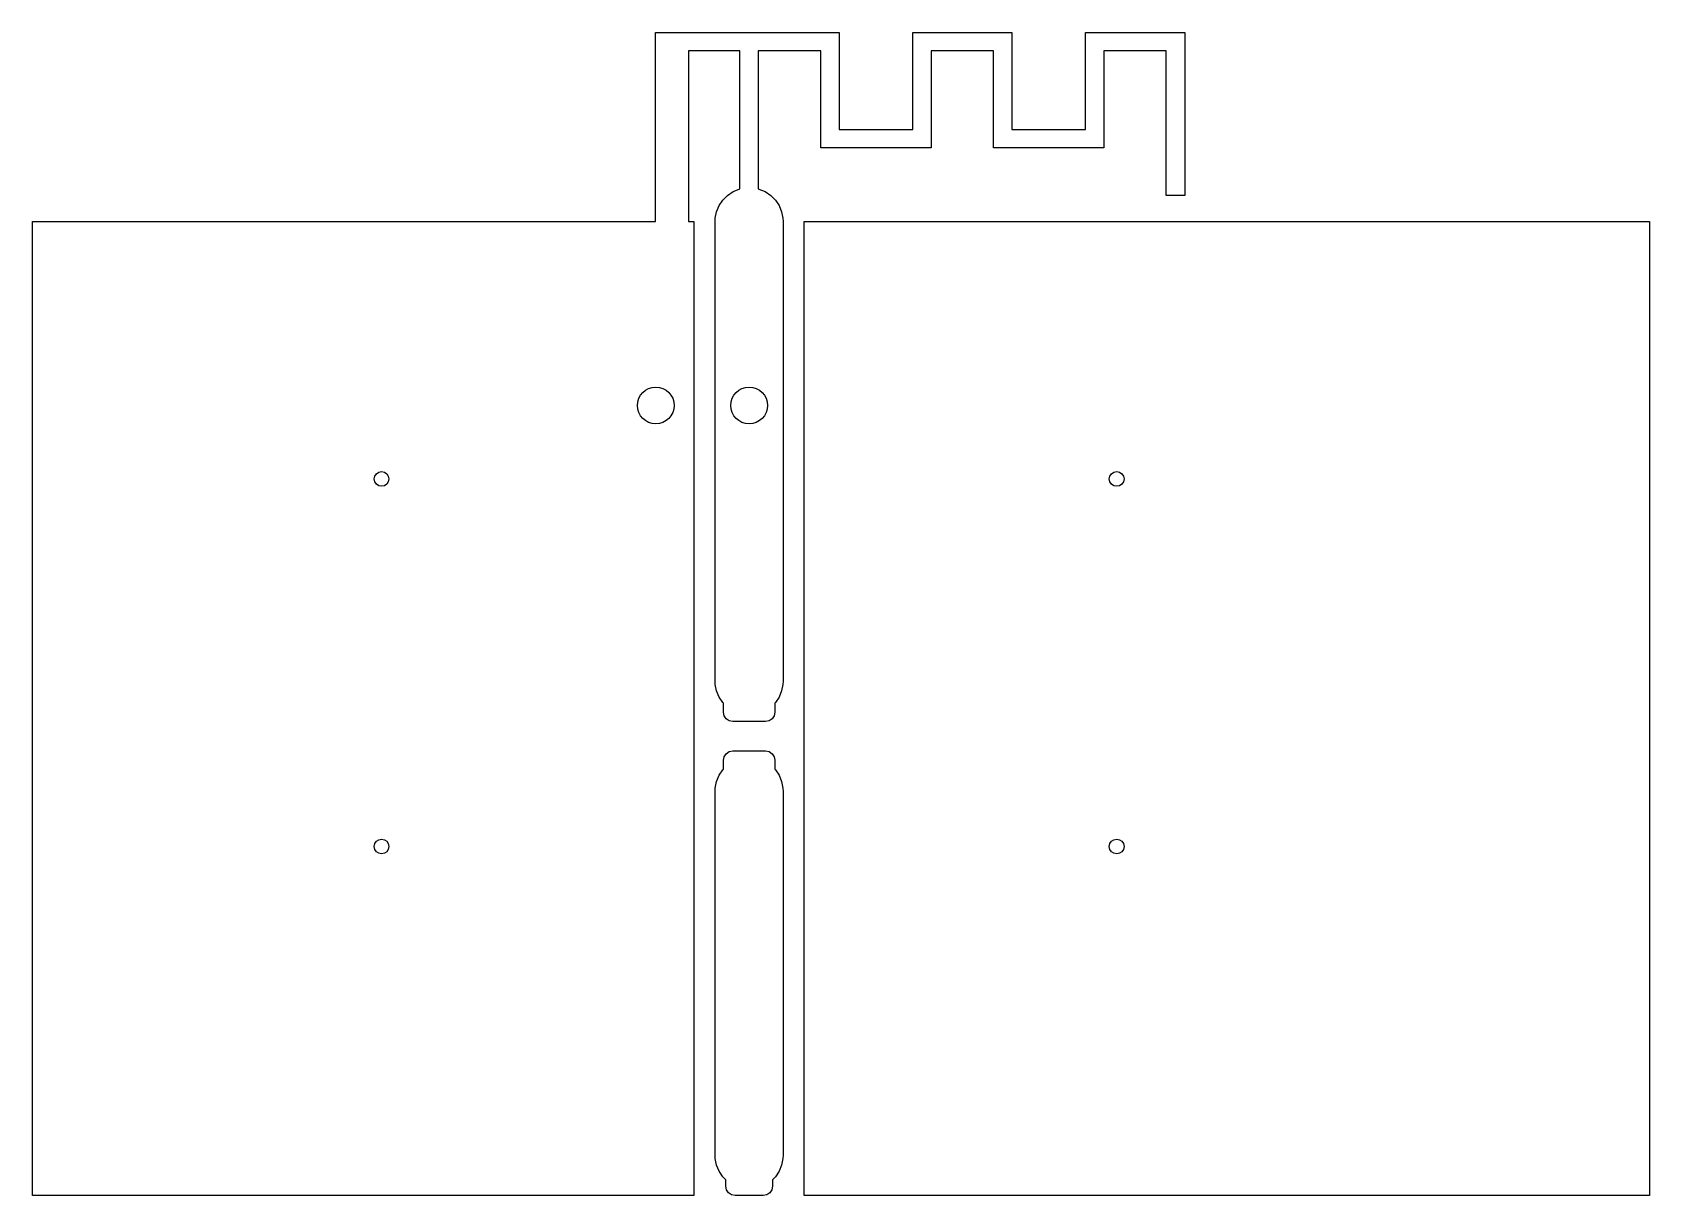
# Model space of a CAD drawing. Extents: x 10.5 to 54.5, y -44.5 to -12.8.
import ezdxf

# ---------------------------------------------------------------- set-up
doc = ezdxf.new("R2010")
doc.units = 0
doc.layers.add('BLACK', color=7, linetype='CONTINUOUS')

msp = doc.modelspace()

# ---------------------------------------------------------------- linework, layer by layer
at = {"layer": 'BLACK', "linetype": 'CONTINUOUS'}
for p, q in [((27.45, -18), (27.45, -12.85)), ((27.45, -12.85), (32.45, -12.85)), ((32.45, -12.85), (32.45, -15.49)), ((34.45, -15.49), (34.45, -12.85)), ((34.45, -12.85), (37.15, -12.85)), ((37.15, -12.85), (37.15, -15.49)), ((39.15, -15.49), (39.15, -12.85)), ((39.15, -12.85), (41.85, -12.85)), ((41.85, -12.85), (41.85, -17.29)), ((29.75, -13.35), (28.35, -13.35)), ((28.35, -13.35), (28.35, -18)), ((29.75, -17.111147), (29.75, -13.35)), ((31.95, -13.35), (30.25, -13.35)), ((30.25, -13.35), (30.25, -17.111147)), ((31.95, -15.99), (31.95, -13.35)), ((36.65, -13.35), (34.95, -13.35)), ((34.95, -13.35), (34.95, -15.99)), ((36.65, -15.99), (36.65, -13.35)), ((41.35, -13.35), (39.65, -13.35)), ((39.65, -13.35), (39.65, -15.99)), ((41.35, -17.29), (41.35, -13.35)), ((32.45, -15.49), (34.45, -15.49)), ((37.15, -15.49), (39.15, -15.49)), ((34.95, -15.99), (31.95, -15.99)), ((39.65, -15.99), (36.65, -15.99)), ((29.563958, -17.184223), (29.731487, -17.11483)), ((29.731487, -17.11483), (29.75, -17.111147)), ((30.25, -17.111147), (30.268513, -17.11483)), ((30.268513, -17.11483), (30.436042, -17.184223)), ((29.11483, -17.731487), (29.184223, -17.563958)), ((29.184223, -17.563958), (29.284965, -17.413186)), ((29.284965, -17.413186), (29.413186, -17.284965)), ((29.413186, -17.284965), (29.563958, -17.184223)), ((30.436042, -17.184223), (30.586814, -17.284965)), ((30.586814, -17.284965), (30.715035, -17.413186)), ((30.715035, -17.413186), (30.815777, -17.563958)), ((30.815777, -17.563958), (30.88517, -17.731487)), ((41.85, -17.29), (41.35, -17.29)), ((10.5, -44.5), (10.5, -18)), ((10.5, -18), (27.45, -18)), ((28.35, -18), (28.5, -18)), ((28.5, -18), (28.5, -44.5)), ((29.075, -18), (29.079454, -17.909334)), ((29.075, -23), (29.075, -18)), ((29.079454, -17.909334), (29.11483, -17.731487)), ((30.88517, -17.731487), (30.920546, -17.909334)), ((30.920546, -17.909334), (30.925, -18)), ((30.925, -18), (30.925, -23)), ((31.5, -44.5), (31.5, -18)), ((31.5, -18), (54.5, -18)), ((54.5, -18), (54.5, -44.5)), ((29.075, -30.5), (29.075, -23)), ((30.925, -23), (30.925, -30.5)), ((29.079454, -30.590666), (29.075, -30.5)), ((29.11483, -30.768513), (29.079454, -30.590666)), ((29.184223, -30.936042), (29.11483, -30.768513)), ((30.88517, -30.768513), (30.815777, -30.936042)), ((30.920546, -30.590666), (30.88517, -30.768513)), ((30.925, -30.5), (30.920546, -30.590666)), ((29.284965, -31.086814), (29.184223, -30.936042)), ((29.3, -31.101849), (29.284965, -31.086814)), ((29.3, -31.34375), (29.3, -31.101849)), ((30.715035, -31.086814), (30.7, -31.101849)), ((30.7, -31.101849), (30.7, -31.34375)), ((30.815777, -30.936042), (30.715035, -31.086814)), ((29.319506, -31.441813), (29.3, -31.34375)), ((29.375054, -31.524946), (29.319506, -31.441813)), ((29.458187, -31.580494), (29.375054, -31.524946)), ((29.55625, -31.6), (29.458187, -31.580494)), ((30.44375, -31.6), (29.55625, -31.6)), ((30.541813, -31.580494), (30.44375, -31.6)), ((30.624946, -31.524946), (30.541813, -31.580494)), ((30.680494, -31.441813), (30.624946, -31.524946)), ((30.7, -31.34375), (30.680494, -31.441813)), ((29.3, -32.65625), (29.319506, -32.558187)), ((29.319506, -32.558187), (29.375054, -32.475054)), ((29.375054, -32.475054), (29.458187, -32.419506)), ((29.458187, -32.419506), (29.55625, -32.4)), ((29.55625, -32.4), (30.44375, -32.4)), ((30.44375, -32.4), (30.541813, -32.419506)), ((30.541813, -32.419506), (30.624946, -32.475054)), ((30.624946, -32.475054), (30.680494, -32.558187)), ((30.680494, -32.558187), (30.7, -32.65625)), ((29.184223, -33.063958), (29.284965, -32.913186)), ((29.284965, -32.913186), (29.3, -32.898151)), ((29.3, -32.898151), (29.3, -32.65625)), ((30.7, -32.65625), (30.7, -32.898151)), ((30.7, -32.898151), (30.715035, -32.913186)), ((30.715035, -32.913186), (30.815777, -33.063958)), ((29.075, -33.5), (29.079454, -33.409334)), ((29.079454, -33.409334), (29.11483, -33.231487)), ((29.11483, -33.231487), (29.184223, -33.063958)), ((30.815777, -33.063958), (30.88517, -33.231487)), ((30.88517, -33.231487), (30.920546, -33.409334)), ((30.920546, -33.409334), (30.925, -33.5)), ((29.075, -43.4), (29.075, -33.5)), ((30.925, -33.5), (30.925, -43.4)), ((29.079454, -43.490666), (29.075, -43.4)), ((29.11483, -43.668513), (29.079454, -43.490666)), ((30.920546, -43.490666), (30.88517, -43.668513)), ((30.925, -43.4), (30.920546, -43.490666)), ((29.184223, -43.836042), (29.11483, -43.668513)), ((29.284965, -43.986814), (29.184223, -43.836042)), ((29.365, -44.066849), (29.284965, -43.986814)), ((30.715035, -43.986814), (30.635, -44.066849)), ((30.815777, -43.836042), (30.715035, -43.986814)), ((30.88517, -43.668513), (30.815777, -43.836042)), ((29.365, -44.246), (29.365, -44.066849)), ((29.384335, -44.343202), (29.365, -44.246)), ((29.439395, -44.425605), (29.384335, -44.343202)), ((29.521798, -44.480665), (29.439395, -44.425605)), ((30.560605, -44.425605), (30.478202, -44.480665)), ((30.615665, -44.343202), (30.560605, -44.425605)), ((30.635, -44.246), (30.615665, -44.343202)), ((30.635, -44.066849), (30.635, -44.246)), ((26.77, -44.5), (10.5, -44.5)), ((27.58, -44.5), (26.77, -44.5)), ((28.5, -44.5), (27.58, -44.5)), ((29.619, -44.5), (29.521798, -44.480665)), ((30.381, -44.5), (29.619, -44.5)), ((30.478202, -44.480665), (30.381, -44.5)), ((32.42, -44.5), (31.5, -44.5)), ((33.23, -44.5), (32.42, -44.5)), ((54.5, -44.5), (33.23, -44.5))]:
    msp.add_line(p, q, dxfattribs=at)
at = {"layer": 'BLACK'}
for centre, radius in [((27.46, -23), 0.5), ((27.46, -23), 0.5), ((30, -23), 0.5), ((30, -23), 0.5), ((20, -25), 0.2), ((20, -25), 0.2), ((40, -25), 0.2), ((40, -25), 0.2), ((20, -35), 0.2), ((20, -35), 0.2), ((40, -35), 0.2), ((40, -35), 0.2)]:
    msp.add_circle(centre, radius, dxfattribs=at)

doc.saveas('drawing.dxf')
